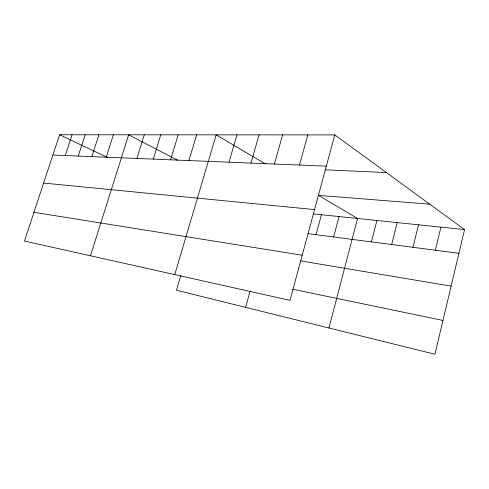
<?xml version="1.0" encoding="UTF-8"?>
<svg xmlns="http://www.w3.org/2000/svg" width="489" height="489" viewBox="0 0 489 489"><rect width="100%" height="100%" fill="white"/><g stroke="black" fill="none" stroke-linecap="round" stroke-linejoin="round"><path stroke-width="0.73" d="M334.782 134.903L290.001 300.356L24.45 241.04L59.591 134.762L334.782 134.903L464.55 229.579L434.947 354.238L176.45 290.234L180.771 275.588M435.338 250.227L440.944 227.134M412.954 247.306L418.523 224.806M391.665 244.531L397.196 222.593M371.402 241.89L376.891 220.49M328.963 327.997L357.538 218.485L318.498 195.38L429.715 204.164M333.657 236.969L339.06 216.566M316.053 234.677L321.414 214.738M299.47 165.062L307.813 134.891M245.588 307.349L250.099 291.218M274.408 164.041L282.636 134.878M250.967 163.088L259.072 134.866M228.986 162.195L236.969 134.854M174.756 274.616L216.199 134.842L265.393 163.956M188.901 160.563L196.645 134.836M170.582 159.824L178.198 134.823M153.271 159.121L160.777 134.811M136.902 158.454L144.286 134.805M90.477 255.79L128.662 134.799L177.678 160.258M106.247 157.207L113.399 134.787M91.877 156.621L98.912 134.781M78.228 156.064L85.153 134.775M65.251 155.539L72.06 134.768M52.891 155.037L326.322 166.15M325.063 169.799L386.426 172.586M43.619 183.069L314.561 209.592M313.339 213.901L464.55 229.579M307.997 233.626L458.92 253.296M33.949 212.305L302.214 255.215M300.625 260.882L451.121 286.138M292.935 289.299L442.973 320.454M59.591 134.762L107.8 157.599"/></g></svg>
